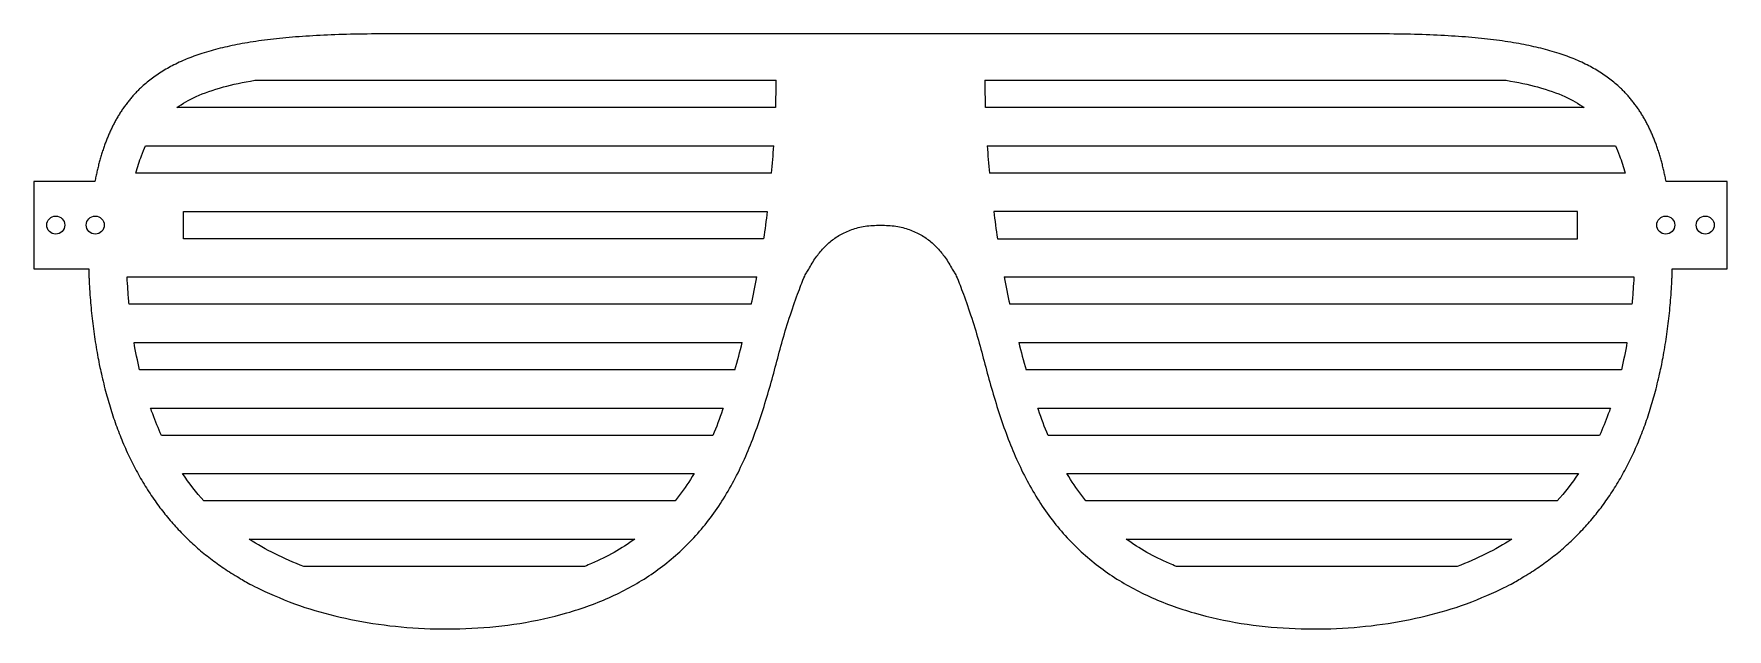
# Model space of a CAD drawing. Header units: millimetres. Extents: x -77 to 78, y -28 to 27.
import ezdxf

# ---------------------------------------------------------------- set-up
doc = ezdxf.new("R2010")
doc.units = ezdxf.units.MM
doc.layers.get('0').update_dxf_attribs({"linetype": 'CONTINUOUS'})

msp = doc.modelspace()

# ---------------------------------------------------------------- linework, layer by layer
for p, q in [((45, 26.6), (-45, 26.6)), ((-57.26, 22.35), (-9.55, 22.35)), ((9.55, 22.35), (57.26, 22.35)), ((-9.6, 19.85), (-64.42, 19.85)), ((64.42, 19.85), (9.6, 19.85)), ((-67.28, 16.35), (-9.77, 16.35)), ((9.77, 16.35), (67.28, 16.35)), ((-71.91, 13.1), (-77.5, 13.1)), ((-77.5, 13.1), (-77.5, 5.1)), ((-9.97, 13.85), (-68.16, 13.85)), ((68.16, 13.85), (9.97, 13.85)), ((77.5, 13.1), (71.91, 13.1)), ((77.5, 5.1), (77.5, 13.1)), ((-77.5, 5.1), (-72.48, 5.1)), ((72.48, 5.1), (77.5, 5.1)), ((-68.96, 4.35), (-11.32, 4.35)), ((11.32, 4.35), (68.96, 4.35)), ((-11.83, 1.85), (-68.79, 1.85)), ((68.79, 1.85), (11.83, 1.85)), ((-68.33, -1.65), (-12.66, -1.65)), ((12.66, -1.65), (68.33, -1.65)), ((-13.33, -4.15), (-67.82, -4.15)), ((67.82, -4.15), (13.33, -4.15)), ((-66.81, -7.65), (-14.39, -7.65)), ((14.39, -7.65), (66.81, -7.65)), ((-15.34, -10.15), (-65.82, -10.15)), ((65.82, -10.15), (15.34, -10.15)), ((-63.89, -13.65), (-17.07, -13.65)), ((17.07, -13.65), (63.89, -13.65)), ((-18.8, -16.15), (-61.93, -16.15)), ((61.93, -16.15), (18.8, -16.15)), ((-57.79, -19.65), (-22.5, -19.65)), ((22.5, -19.65), (57.79, -19.65)), ((-27.09, -22.15), (-52.78, -22.15)), ((52.78, -22.15), (27.09, -22.15))]:
    msp.add_line(p, q)
for points in [[(-10.71, 7.85), (-63.81, 7.85), (-63.81, 10.35), (-10.36, 10.35, -0.006312)], [(10.36, 10.35, 0.006312), (10.71, 7.85), (63.81, 7.85), (63.81, 10.35)]]:
    msp.add_lwpolyline(points, format="xyb", close=True)
for centre in [(-75.5, 9.1), (-71.88, 9.1), (71.88, 9.1), (75.5, 9.1)]:
    msp.add_circle(centre, 0.825)
for centre, start, end in [((-109.54, 23.1), 358.1376, 359.5703), ((109.54, 23.1), 180.4297, 181.8624), ((-109.54, 23.1), 354.6926, 356.1296), ((109.54, 23.1), 183.8704, 185.3074), ((-109.54, 23.1), 347.7311, 349.1931), ((109.54, 23.1), 190.8069, 192.2689), ((-109.54, 23.1), 344.1869, 345.6704), ((109.54, 23.1), 194.3296, 195.8131)]:
    msp.add_arc(centre, 100, start, end)
for points, degree in [([(-45, 26.6), (-58.55, 26.6), (-65.33, 25.3), (-68.97, 22.3), (-70.97, 18.04), (-71.91, 13.1)], 5), ([(71.91, 13.1), (70.97, 18.04), (68.97, 22.3), (65.33, 25.3), (58.55, 26.6), (45, 26.6)], 5), ([(-67.82, -4.15), (-68.01, -3.33), (-68.18, -2.5), (-68.33, -1.65)], 3), ([(68.33, -1.65), (68.18, -2.5), (68.01, -3.33), (67.82, -4.15)], 3), ([(-61.93, -16.15), (-62.64, -15.37), (-63.29, -14.54), (-63.89, -13.65)], 3), ([(63.89, -13.65), (63.29, -14.54), (62.64, -15.37), (61.93, -16.15)], 3), ([(-52.78, -22.15), (-54.63, -21.46), (-56.3, -20.62), (-57.79, -19.65)], 3), ([(57.79, -19.65), (56.3, -20.62), (54.63, -21.46), (52.78, -22.15)], 3)]:
    msp.add_open_spline(points, degree=degree)
for points, degree, knots in [([(-64.42, 19.85), (-63.41, 20.57), (-62.08, 21.21), (-60.15, 21.74), (-59.3, 21.97), (-58.35, 22.17), (-57.26, 22.35)], 3, [-0.10348724, -0.10348724, -0.10348724, -0.10348724, -0.06424379, -0.06424379, -0.06424379, -0.04712412, -0.04712412, -0.04712412, -0.04712412]), ([(57.26, 22.35), (58.35, 22.17), (59.3, 21.97), (60.15, 21.74), (62.08, 21.21), (63.41, 20.57), (64.42, 19.85)], 3, [0.04712412, 0.04712412, 0.04712412, 0.04712412, 0.06424379, 0.06424379, 0.06424379, 0.10348724, 0.10348724, 0.10348724, 0.10348724]), ([(-68.16, 13.85), (-68.01, 14.41), (-67.84, 14.95), (-67.65, 15.45), (-67.53, 15.77), (-67.41, 16.06), (-67.28, 16.35)], 3, [-0.18302341, -0.18302341, -0.18302341, -0.18302341, -0.16636566, -0.16636566, -0.16636566, -0.15595309, -0.15595309, -0.15595309, -0.15595309]), ([(67.28, 16.35), (67.41, 16.06), (67.53, 15.77), (67.65, 15.45), (67.84, 14.95), (68.01, 14.41), (68.16, 13.85)], 3, [0.15595309, 0.15595309, 0.15595309, 0.15595309, 0.16636566, 0.16636566, 0.16636566, 0.18302341, 0.18302341, 0.18302341, 0.18302341]), ([(-72.48, 5.1), (-72.43, 2.96), (-71.54, -8.57), (-64.36, -28.86), (-44.63, -31.9), (0, -31.9), (-13, 9.1), (0, 9.1)], 5, [0.2561359, 0.2561359, 0.2561359, 0.2561359, 0.2561359, 0.2561359, 0.3333333, 0.6666667, 1, 1, 1, 1, 1, 1]), ([(0, 9.1), (13, 9.1), (0, -31.9), (44.63, -31.9), (64.36, -28.86), (71.54, -8.57), (72.43, 2.96), (72.48, 5.1)], 5, [-1, -1, -1, -1, -1, -1, -0.6666667, -0.3333333, -0.2561359, -0.2561359, -0.2561359, -0.2561359, -0.2561359, -0.2561359]), ([(-68.79, 1.85), (-68.83, 2.29), (-68.86, 2.73), (-68.89, 3.17), (-68.92, 3.57), (-68.94, 3.96), (-68.96, 4.35)], 3, [-0.28181272, -0.28181272, -0.28181272, -0.28181272, -0.27161636, -0.27161636, -0.27161636, -0.26257176, -0.26257176, -0.26257176, -0.26257176]), ([(68.96, 4.35), (68.94, 3.96), (68.92, 3.57), (68.89, 3.17), (68.86, 2.73), (68.83, 2.29), (68.79, 1.85)], 3, [0.26257176, 0.26257176, 0.26257176, 0.26257176, 0.27161636, 0.27161636, 0.27161636, 0.28181272, 0.28181272, 0.28181272, 0.28181272]), ([(-65.82, -10.15), (-66.11, -9.52), (-66.37, -8.86), (-66.62, -8.19), (-66.69, -8.01), (-66.75, -7.83), (-66.81, -7.65)], 3, [-0.38164533, -0.38164533, -0.38164533, -0.38164533, -0.36347199, -0.36347199, -0.36347199, -0.35869338, -0.35869338, -0.35869338, -0.35869338]), ([(-14.39, -7.65), (-14.41, -7.7), (-14.43, -7.76), (-14.45, -7.81), (-14.73, -8.62), (-15.02, -9.4), (-15.34, -10.15)], 3, [-0.86315855, -0.86315855, -0.86315855, -0.86315855, -0.86214534, -0.86214534, -0.86214534, -0.84676824, -0.84676824, -0.84676824, -0.84676824]), ([(15.34, -10.15), (15.02, -9.4), (14.73, -8.62), (14.45, -7.81), (14.43, -7.76), (14.41, -7.7), (14.39, -7.65)], 3, [0.84676824, 0.84676824, 0.84676824, 0.84676824, 0.86214534, 0.86214534, 0.86214534, 0.86315855, 0.86315855, 0.86315855, 0.86315855]), ([(66.81, -7.65), (66.75, -7.83), (66.69, -8.01), (66.62, -8.19), (66.37, -8.86), (66.11, -9.52), (65.82, -10.15)], 3, [0.35869338, 0.35869338, 0.35869338, 0.35869338, 0.36347199, 0.36347199, 0.36347199, 0.38164533, 0.38164533, 0.38164533, 0.38164533]), ([(-17.07, -13.65), (-17.49, -14.36), (-17.94, -15.03), (-18.42, -15.66), (-18.54, -15.83), (-18.67, -15.99), (-18.8, -16.15)], 3, [-0.8211395, -0.8211395, -0.8211395, -0.8211395, -0.80424509, -0.80424509, -0.80424509, -0.79982499, -0.79982499, -0.79982499, -0.79982499]), ([(18.8, -16.15), (18.67, -15.99), (18.54, -15.83), (18.42, -15.66), (17.94, -15.03), (17.49, -14.36), (17.07, -13.65)], 3, [0.79982499, 0.79982499, 0.79982499, 0.79982499, 0.80424509, 0.80424509, 0.80424509, 0.8211395, 0.8211395, 0.8211395, 0.8211395]), ([(-22.5, -19.65), (-23.7, -20.52), (-25.02, -21.26), (-26.44, -21.88), (-26.65, -21.97), (-26.87, -22.06), (-27.09, -22.15)], 3, [-0.76251982, -0.76251982, -0.76251982, -0.76251982, -0.72986228, -0.72986228, -0.72986228, -0.72489876, -0.72489876, -0.72489876, -0.72489876]), ([(27.09, -22.15), (26.87, -22.06), (26.65, -21.97), (26.44, -21.88), (25.02, -21.26), (23.7, -20.52), (22.5, -19.65)], 3, [0.72489876, 0.72489876, 0.72489876, 0.72489876, 0.72986228, 0.72986228, 0.72986228, 0.76251982, 0.76251982, 0.76251982, 0.76251982])]:
    msp.add_open_spline(points, degree=degree, knots=knots)

doc.saveas('drawing.dxf')
